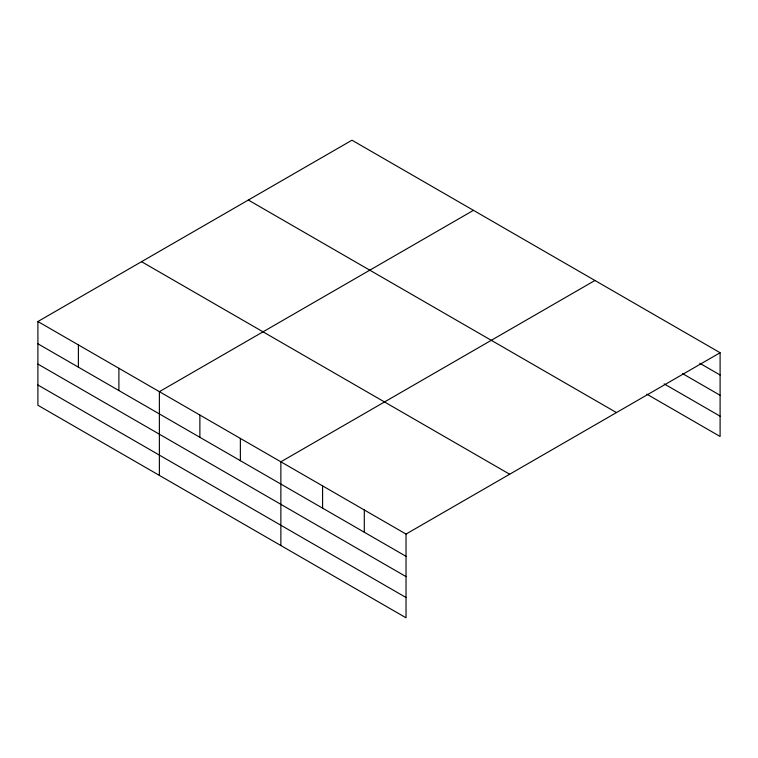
<?xml version="1.0" encoding="UTF-8"?>
<svg xmlns="http://www.w3.org/2000/svg" width="758" height="758" viewBox="0 0 758 758"><rect width="100%" height="100%" fill="white"/><g stroke="black" fill="none" stroke-linecap="round" stroke-linejoin="round"><path stroke-width="1.14" d="M37.9 321.525L406.032 534.068L406.032 617.798L37.9 405.265L37.9 321.525L351.968 140.202L720.1 352.735L720.1 436.475L646.83 394.169M473.456 210.336L159.379 391.668L159.379 475.399M594.935 280.479L280.867 461.802L280.867 545.533M406.032 534.068L720.1 352.735M699.748 363.253L720.1 375.002M682.446 373.552L720.1 395.288M664.131 383.87L720.1 416.189M248.33 200.036L616.453 412.579M141.547 261.69L509.67 474.224M37.9 343.791L406.032 556.325M37.9 364.077L406.032 576.611M37.9 384.979L406.032 597.512M364.304 509.973L364.304 532.239M322.586 485.887L322.586 508.154M240.371 438.427L240.371 460.684M199.875 415.043L199.875 437.309M118.892 368.284L118.892 390.55M78.396 344.909L78.396 367.166"/></g></svg>
